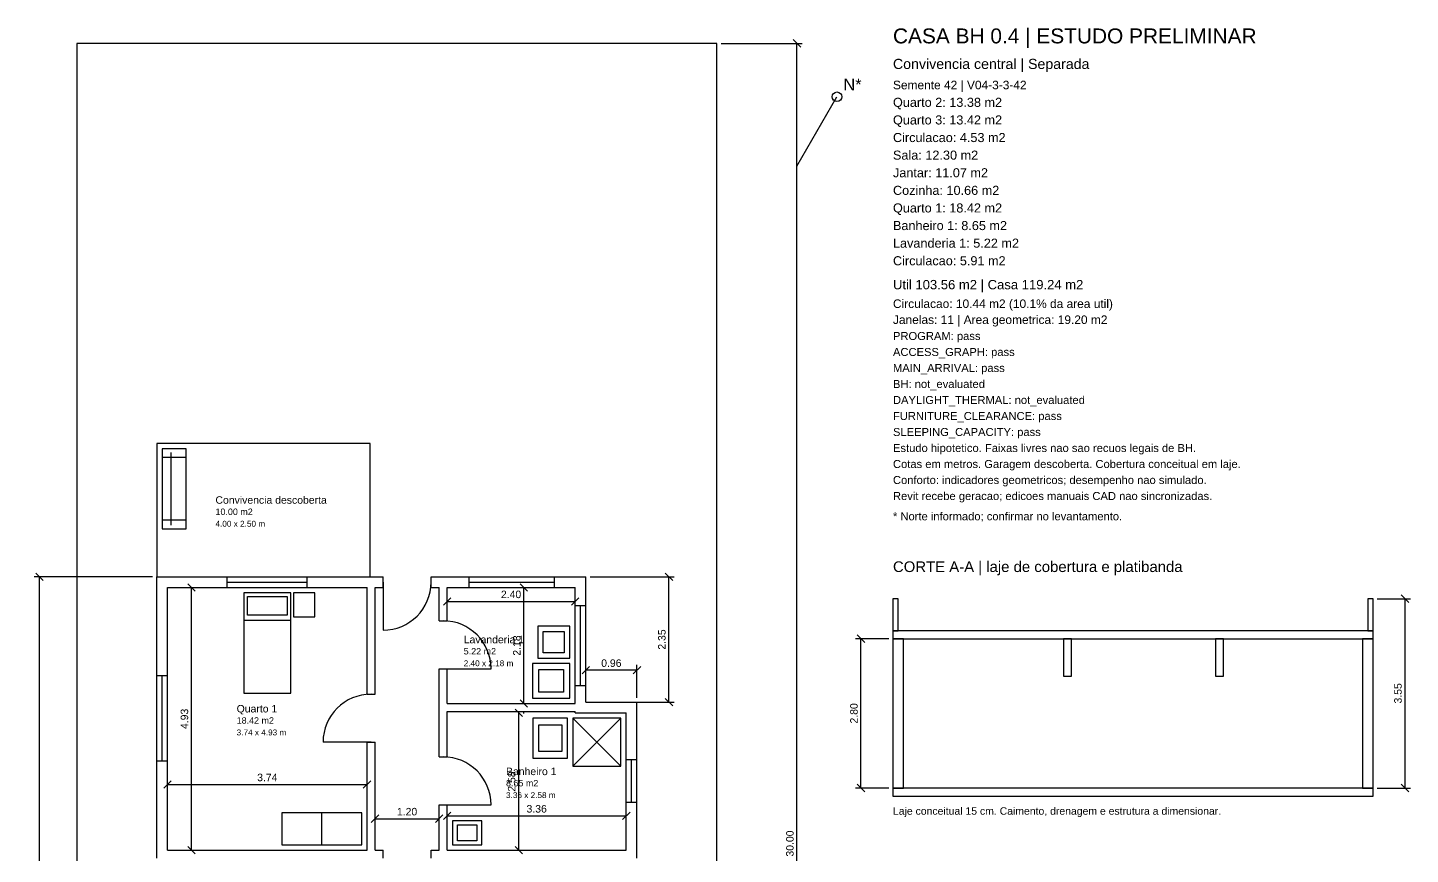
# Model space of a CAD drawing. Header units: millimetres. Extents: x -923 to 107000, y -1500 to 30295.
# Drawn here: x 81077 to 107000, y 14798 to 30295 of the extents above; entities that cross this region are included whole.
import ezdxf

# ---------------------------------------------------------------- set-up
doc = ezdxf.new("R2010")
doc.units = ezdxf.units.MM
doc.header["$MEASUREMENT"] = 0
for name, color, linetype in [('CASA_COBERTURA', 2, 'Continuous'), ('CASA_COTAS', 6, 'Continuous'), ('CASA_ESTUDO', 8, 'Continuous'), ('CASA_EXTERNO', 3, 'Continuous'), ('CASA_JANELAS', 4, 'Continuous'), ('CASA_LOTE', 8, 'Continuous'), ('CASA_MOVEIS', 3, 'Continuous'), ('CASA_PAREDES', 7, 'Continuous'), ('CASA_PORTAS', 2, 'Continuous'), ('CASA_TEXTOS', 7, 'Continuous')]:
    doc.layers.add(name, color=color, linetype=linetype)
doc.styles.get("Standard").update_dxf_attribs({"font": 'arial.ttf'})
doc.dimstyles.get("Standard").update_dxf_attribs({"dimtxt": 0.18, "dimasz": 0.18, "dimexe": 0.18, "dimexo": 0.0625, "dimgap": 0.09, "dimtad": 0, "dimtih": 1, "dimtoh": 1, "dimdec": 4, "dimzin": 0, "dimdsep": 46, "dimtxsty": 'Standard', "dimcen": 0.09, "dimadec": 0, "dimazin": 0, "dimtfac": 1, "dimtdec": 4, "dimtofl": 0, "dimtmove": 0, "dimatfit": 3, "dimfxl": 1, "dimtolj": 1, "dimtzin": 0, "dimarcsym": 0})

# ---------------------------------------------------------------- blocks, each defined once
blk = doc.blocks.new('*D56')
at = {"layer": 'CASA_COTAS', "color": 0, "lineweight": -2, "transparency": 16777216}
for p, q in [((83630, 16036), (83770, 16176)), ((83700, 16186), (83700, 16206)), ((83700, 16106), (87440, 16106)), ((87370, 16036), (87510, 16176)), ((87440, 16186), (87440, 16206))]:
    blk.add_line(p, q, dxfattribs=at)
at = {"layer": 'Defpoints', "color": 0, "transparency": 16777216}
for p in [(83700, 16106), (87440, 16106), (87440, 16106)]:
    blk.add_point(p, dxfattribs=at)
at = {"layer": 'CASA_COTAS', "color": 0, "transparency": 16777216, "insert": (85570, 16238), "char_height": 140, "attachment_point": 5}
blk.add_mtext('\\A1;3.74', dxfattribs=at)
blk = doc.blocks.new('*D57')
at = {"layer": 'CASA_COTAS', "color": 0, "lineweight": -2, "transparency": 16777216}
for p, q in [((84219, 19730), (84079, 19870)), ((84149, 14875), (84149, 19800)), ((84229, 19800), (84249, 19800)), ((84219, 14805), (84079, 14945)), ((84229, 14875), (84249, 14875))]:
    blk.add_line(p, q, dxfattribs=at)
at = {"layer": 'Defpoints', "color": 0, "transparency": 16777216}
for p in [(84149, 19800), (84149, 19800), (84149, 14875)]:
    blk.add_point(p, dxfattribs=at)
at = {"layer": 'CASA_COTAS', "color": 0, "transparency": 16777216, "insert": (84017, 17337), "char_height": 140, "attachment_point": 5, "rotation": 90}
blk.add_mtext('\\A1;4.93', dxfattribs=at)
blk = doc.blocks.new('*D58')
at = {"layer": 'CASA_COTAS', "color": 0, "lineweight": -2, "transparency": 16777216}
for p, q in [((88870, 15449), (89010, 15589)), ((88940, 15599), (88940, 15619)), ((92230, 15449), (92370, 15589)), ((92300, 15599), (92300, 15619)), ((88940, 15519), (92300, 15519))]:
    blk.add_line(p, q, dxfattribs=at)
at = {"layer": 'Defpoints', "color": 0, "transparency": 16777216}
for p in [(88940, 15519), (92300, 15519), (92300, 15519)]:
    blk.add_point(p, dxfattribs=at)
at = {"layer": 'CASA_COTAS', "color": 0, "transparency": 16777216, "insert": (90620, 15650), "char_height": 140, "attachment_point": 5}
blk.add_mtext('\\A1;3.36', dxfattribs=at)
blk = doc.blocks.new('*D59')
at = {"layer": 'CASA_COTAS', "color": 0, "lineweight": -2, "transparency": 16777216}
for p, q in [((90354, 17380), (90214, 17520)), ((90284, 14875), (90284, 17450)), ((90364, 17450), (90384, 17450)), ((90354, 14805), (90214, 14945)), ((90364, 14875), (90384, 14875))]:
    blk.add_line(p, q, dxfattribs=at)
at = {"layer": 'Defpoints', "color": 0, "transparency": 16777216}
for p in [(90284, 17450), (90284, 17450), (90284, 14875)]:
    blk.add_point(p, dxfattribs=at)
at = {"layer": 'CASA_COTAS', "color": 0, "transparency": 16777216, "insert": (90152, 16162), "char_height": 140, "attachment_point": 5, "rotation": 90}
blk.add_mtext('\\A1;2.58', dxfattribs=at)
blk = doc.blocks.new('*D60')
at = {"layer": 'CASA_COTAS', "color": 0, "lineweight": -2, "transparency": 16777216}
for p, q in [((88870, 19469), (89010, 19609)), ((88940, 19619), (88940, 19639)), ((88940, 19539), (91340, 19539)), ((91270, 19469), (91410, 19609)), ((91340, 19619), (91340, 19639))]:
    blk.add_line(p, q, dxfattribs=at)
at = {"layer": 'Defpoints', "color": 0, "transparency": 16777216}
for p in [(88940, 19539), (91340, 19539), (91340, 19539)]:
    blk.add_point(p, dxfattribs=at)
at = {"layer": 'CASA_COTAS', "color": 0, "transparency": 16777216, "insert": (90140, 19670), "char_height": 140, "attachment_point": 5}
blk.add_mtext('\\A1;2.40', dxfattribs=at)
blk = doc.blocks.new('*D61')
at = {"layer": 'CASA_COTAS', "color": 0, "lineweight": -2, "transparency": 16777216}
for p, q in [((90450, 19730), (90310, 19870)), ((90380, 17625), (90380, 19800)), ((90460, 19800), (90480, 19800)), ((90450, 17555), (90310, 17695)), ((90460, 17625), (90480, 17625))]:
    blk.add_line(p, q, dxfattribs=at)
at = {"layer": 'Defpoints', "color": 0, "transparency": 16777216}
for p in [(90380, 19800), (90380, 19800), (90380, 17625)]:
    blk.add_point(p, dxfattribs=at)
at = {"layer": 'CASA_COTAS', "color": 0, "transparency": 16777216, "insert": (90248, 18712), "char_height": 140, "attachment_point": 5, "rotation": 90}
blk.add_mtext('\\A1;2.18', dxfattribs=at)
blk = doc.blocks.new('*D62')
at = {"layer": 'CASA_COTAS', "color": 0, "lineweight": -2, "transparency": 16777216}
for p, q in [((87590, 15546), (87590, 15566)), ((88790, 15546), (88790, 15566)), ((87520, 15396), (87660, 15536)), ((87590, 15466), (88790, 15466)), ((88720, 15396), (88860, 15536))]:
    blk.add_line(p, q, dxfattribs=at)
at = {"layer": 'Defpoints', "color": 0, "transparency": 16777216}
for p in [(87590, 15466), (88790, 15466), (88790, 15466)]:
    blk.add_point(p, dxfattribs=at)
at = {"layer": 'CASA_COTAS', "color": 0, "transparency": 16777216, "insert": (88190, 15597), "char_height": 140, "attachment_point": 5}
blk.add_mtext('\\A1;1.20', dxfattribs=at)
blk = doc.blocks.new('*D63')
at = {"layer": 'CASA_COTAS', "color": 0, "lineweight": -2, "transparency": 16777216}
for p, q in [((91470, 18180), (91610, 18320)), ((91540, 17730), (91540, 18350)), ((92500, 18250), (91540, 18250)), ((92430, 18180), (92570, 18320)), ((92500, 17730), (92500, 18350))]:
    blk.add_line(p, q, dxfattribs=at)
at = {"layer": 'Defpoints', "color": 0, "transparency": 16777216}
for p in [(91540, 18250), (91540, 17650), (92500, 17650)]:
    blk.add_point(p, dxfattribs=at)
at = {"layer": 'CASA_COTAS', "color": 0, "transparency": 16777216, "insert": (92020, 18381), "char_height": 140, "attachment_point": 5}
blk.add_mtext('\\A1;0.96', dxfattribs=at)
blk = doc.blocks.new('*D64')
at = {"layer": 'CASA_COTAS', "color": 0, "lineweight": -2, "transparency": 16777216}
for p, q in [((91620, 20000), (93200, 20000)), ((93170, 19930), (93030, 20070)), ((93100, 17650), (93100, 20000)), ((91620, 17650), (93200, 17650)), ((93170, 17580), (93030, 17720))]:
    blk.add_line(p, q, dxfattribs=at)
at = {"layer": 'Defpoints', "color": 0, "transparency": 16777216}
for p in [(91540, 20000), (93100, 20000), (91540, 17650)]:
    blk.add_point(p, dxfattribs=at)
at = {"layer": 'CASA_COTAS', "color": 0, "transparency": 16777216, "insert": (92968, 18825), "char_height": 140, "attachment_point": 5, "rotation": 90}
blk.add_mtext('\\A1;2.35', dxfattribs=at)
blk = doc.blocks.new('*D66')
at = {"layer": 'CASA_COTAS', "color": 0, "lineweight": -2, "transparency": 16777216}
for p, q in [((83420, 20000), (81200, 20000)), ((81370, 19930), (81230, 20070)), ((81300, 6500), (81300, 20000)), ((83420, 6500), (81200, 6500)), ((81370, 6430), (81230, 6570))]:
    blk.add_line(p, q, dxfattribs=at)
at = {"layer": 'Defpoints', "color": 0, "transparency": 16777216}
for p in [(81300, 20000), (83500, 20000), (83500, 6500)]:
    blk.add_point(p, dxfattribs=at)
at = {"layer": 'CASA_COTAS', "color": 0, "transparency": 16777216, "insert": (81168, 13250), "char_height": 140, "attachment_point": 5, "rotation": 90}
blk.add_mtext('\\A1;13.50', dxfattribs=at)
blk = doc.blocks.new('*D68')
at = {"layer": 'CASA_COTAS', "color": 0, "lineweight": -2, "transparency": 16777216}
for p, q in [((94080, 30000), (95600, 30000)), ((95570, 29930), (95430, 30070)), ((95500, 0), (95500, 30000)), ((94080, 0), (95600, 0)), ((95570, -70), (95430, 70))]:
    blk.add_line(p, q, dxfattribs=at)
at = {"layer": 'Defpoints', "color": 0, "transparency": 16777216}
for p in [(94000, 30000), (95500, 30000), (94000, 0)]:
    blk.add_point(p, dxfattribs=at)
at = {"layer": 'CASA_COTAS', "color": 0, "transparency": 16777216, "insert": (95368, 15000), "char_height": 140, "attachment_point": 5, "rotation": 90}
blk.add_mtext('\\A1;30.00', dxfattribs=at)
blk = doc.blocks.new('*D69')
at = {"layer": 'CASA_COTAS', "color": 0, "lineweight": -2, "transparency": 16777216}
for p, q in [((97220, 18840), (96600, 18840)), ((96770, 18770), (96630, 18910)), ((96700, 16040), (96700, 18840)), ((96770, 15970), (96630, 16110)), ((97220, 16040), (96600, 16040))]:
    blk.add_line(p, q, dxfattribs=at)
at = {"layer": 'Defpoints', "color": 0, "transparency": 16777216}
for p in [(96700, 18840), (97300, 18840), (97300, 16040)]:
    blk.add_point(p, dxfattribs=at)
at = {"layer": 'CASA_COTAS', "color": 0, "transparency": 16777216, "insert": (96569, 17440), "char_height": 140, "attachment_point": 5, "rotation": 90}
blk.add_mtext('\\A1;2.80', dxfattribs=at)
blk = doc.blocks.new('*D70')
at = {"layer": 'CASA_COTAS', "color": 0, "lineweight": -2, "transparency": 16777216}
for p, q in [((106380, 19590), (107000, 19590)), ((106970, 19520), (106830, 19660)), ((106900, 16040), (106900, 19590)), ((106970, 15970), (106830, 16110)), ((106380, 16040), (107000, 16040))]:
    blk.add_line(p, q, dxfattribs=at)
at = {"layer": 'Defpoints', "color": 0, "transparency": 16777216}
for p in [(106300, 19590), (106900, 19590), (106300, 16040)]:
    blk.add_point(p, dxfattribs=at)
at = {"layer": 'CASA_COTAS', "color": 0, "transparency": 16777216, "insert": (106768, 17815), "char_height": 140, "attachment_point": 5, "rotation": 90}
blk.add_mtext('\\A1;3.55', dxfattribs=at)

msp = doc.modelspace()

# ---------------------------------------------------------------- linework, layer by layer
at = {"layer": 'CASA_COBERTURA'}
for points in [[(97300, 18990), (97400, 18990), (97400, 19590), (97300, 19590)], [(106200, 18990), (106300, 18990), (106300, 19590), (106200, 19590)], [(97300, 18840), (106300, 18840), (106300, 18990), (97300, 18990)]]:
    msp.add_lwpolyline(points, close=True, dxfattribs=at)
at = {"layer": 'CASA_ESTUDO'}
msp.add_line((95500, 27700), (96250, 28999.038), dxfattribs=at)
for points in [[(97300, 16040), (97500, 16040), (97500, 18840), (97300, 18840)], [(100500, 18140), (100650, 18140), (100650, 18840), (100500, 18840)], [(103350, 18140), (103500, 18140), (103500, 18840), (103350, 18840)], [(106100, 16040), (106300, 16040), (106300, 18840), (106100, 18840)], [(97300, 15890), (106300, 15890), (106300, 16040), (97300, 16040)]]:
    msp.add_lwpolyline(points, close=True, dxfattribs=at)
msp.add_circle((96250, 28999.038), 90, dxfattribs=at)
at = {"layer": 'CASA_EXTERNO'}
msp.add_lwpolyline([(83500, 20000), (87500, 20000), (87500, 22500), (83500, 22500)], close=True, dxfattribs=at)
at = {"layer": 'CASA_JANELAS'}
for p, q in [((84819.95, 20000), (86319.95, 20000)), ((89352.4, 20000), (90952.4, 20000)), ((84819.95, 19900), (86319.95, 19900)), ((84819.95, 19800), (86319.95, 19800)), ((89352.4, 19900), (90952.4, 19900)), ((89352.4, 19800), (90952.4, 19800)), ((91339.9, 17962.5), (91339.9, 19462.5)), ((91439.9, 17962.5), (91439.9, 19462.5)), ((91539.9, 17962.5), (91539.9, 19462.5)), ((83500, 16550), (83500, 18150)), ((83600, 16550), (83600, 18150)), ((83700, 16550), (83700, 18150)), ((92300, 15775), (92300, 16575)), ((92400, 15775), (92400, 16575)), ((92500, 15775), (92500, 16575))]:
    msp.add_line(p, q, dxfattribs=at)
at = {"layer": 'CASA_LOTE'}
msp.add_lwpolyline([(82000, 0), (94000, 0), (94000, 30000), (82000, 30000)], close=True, dxfattribs=at)
at = {"layer": 'CASA_MOVEIS'}
for points in [[(83600, 20900), (84050, 20900), (84050, 22400), (83600, 22400)], [(85129.95, 17820), (86009.95, 17820), (86009.95, 19700), (85129.95, 19700)], [(86059.95, 19250), (86459.95, 19250), (86459.95, 19700), (86059.95, 19700)], [(90639.9, 18475), (91239.9, 18475), (91239.9, 19075), (90639.9, 19075)], [(90539.9, 17725), (91239.9, 17725), (91239.9, 18375), (90539.9, 18375)], [(90550, 16600), (91200, 16600), (91200, 17350), (90550, 17350)], [(91300, 16450), (92200, 16450), (92200, 17350), (91300, 17350)], [(85839.9, 14975), (87339.9, 14975), (87339.9, 15575), (85839.9, 15575)], [(89039.9, 14975), (89589.9, 14975), (89589.9, 15425), (89039.9, 15425)]]:
    msp.add_lwpolyline(points, close=True, dxfattribs=at)
for points in [[(83760, 22330), (83760, 20970)], [(84050, 22240), (83600, 22240)], [(84050, 21060), (83600, 21060)], [(85939.95, 19280), (85199.95, 19280), (85199.95, 19630), (85939.95, 19630), (85939.95, 19280)], [(86009.95, 19180), (85129.95, 19180)], [(90741.9, 18577), (90741.9, 18973), (91137.9, 18973), (91137.9, 18577), (90741.9, 18577)], [(90658.9, 17835.5), (90658.9, 18264.5), (91120.9, 18264.5), (91120.9, 17835.5), (90658.9, 17835.5)], [(91089.5, 16727.5), (90660.5, 16727.5), (90660.5, 17222.5), (91089.5, 17222.5), (91089.5, 16727.5)], [(92200, 16450), (91300, 17350)], [(92200, 17350), (91300, 16450)], [(86589.9, 14975), (86589.9, 15575)], [(89496.4, 15051.5), (89133.4, 15051.5), (89133.4, 15348.5), (89496.4, 15348.5), (89496.4, 15051.5)]]:
    msp.add_lwpolyline(points, dxfattribs=at)
at = {"layer": 'CASA_PAREDES'}
for p, q in [((83500, 19900), (83500, 20000)), ((83500, 20000), (83700, 20000)), ((83700, 20000), (83700, 20000)), ((83700, 20000), (84722.594, 20000)), ((84722.594, 20000), (84819.95, 20000)), ((84819.95, 19900), (84819.95, 20000)), ((86319.95, 19900), (86319.95, 20000)), ((86319.95, 20000), (86700, 20000)), ((86700, 20000), (86700, 20000)), ((86700, 20000), (86850, 20000)), ((86850, 20000), (86850, 20000)), ((86850, 20000), (87245.189, 20000)), ((87245.189, 20000), (87245.189, 20000)), ((87245.189, 20000), (87395.189, 20000)), ((87395.189, 20000), (87395.189, 20000)), ((87395.189, 20000), (87439.9, 20000)), ((87439.9, 20000), (87439.9, 20000)), ((87439.9, 20000), (87495.189, 20000)), ((87495.189, 20000), (87545.189, 20000)), ((87545.189, 20000), (87589.9, 20000)), ((87589.9, 20000), (87589.9, 20000)), ((87589.9, 20000), (87739.9, 20000)), ((87739.9, 19900), (87739.9, 20000)), ((88639.9, 19900), (88639.9, 20000)), ((88639.9, 20000), (88745.189, 20000)), ((88745.189, 20000), (88745.189, 20000)), ((88745.189, 20000), (88789.9, 20000)), ((88789.9, 20000), (88789.9, 20000)), ((88789.9, 20000), (88939.9, 20000)), ((88939.9, 20000), (88939.9, 20000)), ((88939.9, 20000), (89352.4, 20000)), ((89352.4, 19900), (89352.4, 20000)), ((90952.4, 19900), (90952.4, 20000)), ((90952.4, 20000), (91272.594, 20000)), ((91272.594, 20000), (91339.9, 20000)), ((91339.9, 20000), (91339.9, 20000)), ((91339.9, 20000), (91539.9, 20000)), ((91539.9, 19900), (91539.9, 20000)), ((83500, 19900), (83500, 19900)), ((83500, 19800), (83500, 19900)), ((83500, 19462.5), (83500, 19800)), ((83500, 19800), (83500, 19800)), ((83700, 19800), (84722.594, 19800)), ((83700, 19462.5), (83700, 19800)), ((83700, 19800), (83700, 19800)), ((84722.594, 19800), (84819.95, 19800)), ((84819.95, 19800), (84819.95, 19900)), ((84819.95, 19900), (84819.95, 19900)), ((86319.95, 19800), (86319.95, 19900)), ((86319.95, 19900), (86319.95, 19900)), ((86319.95, 19800), (86700, 19800)), ((86700, 19800), (86700, 19800)), ((86700, 19800), (86850, 19800)), ((86850, 19800), (86850, 19800)), ((86850, 19800), (87245.189, 19800)), ((87245.189, 19800), (87245.189, 19800)), ((87245.189, 19800), (87395.189, 19800)), ((87395.189, 19800), (87395.189, 19800)), ((87395.189, 19800), (87439.9, 19800)), ((87439.9, 19462.5), (87439.9, 19800)), ((87439.9, 19800), (87439.9, 19800)), ((87589.9, 19462.5), (87589.9, 19800)), ((87589.9, 19800), (87589.9, 19800)), ((87589.9, 19800), (87739.9, 19800)), ((87739.9, 19800), (87739.9, 19900)), ((87739.9, 19900), (87739.9, 19900)), ((88639.9, 19800), (88639.9, 19900)), ((88639.9, 19900), (88639.9, 19900)), ((88639.9, 19800), (88745.189, 19800)), ((88745.189, 19800), (88745.189, 19800)), ((88745.189, 19800), (88789.9, 19800)), ((88789.9, 19462.5), (88789.9, 19800)), ((88789.9, 19800), (88789.9, 19800)), ((88939.9, 19800), (89352.4, 19800)), ((88939.9, 19462.5), (88939.9, 19800)), ((88939.9, 19800), (88939.9, 19800)), ((89352.4, 19800), (89352.4, 19900)), ((89352.4, 19900), (89352.4, 19900)), ((90952.4, 19800), (90952.4, 19900)), ((90952.4, 19900), (90952.4, 19900)), ((90952.4, 19800), (91272.594, 19800)), ((91272.594, 19800), (91339.9, 19800)), ((91339.9, 19462.5), (91339.9, 19800)), ((91339.9, 19800), (91339.9, 19800)), ((91539.9, 19900), (91539.9, 19900)), ((91539.9, 19800), (91539.9, 19900)), ((91539.9, 19462.5), (91539.9, 19800)), ((91539.9, 19800), (91539.9, 19800)), ((83500, 19175), (83500, 19462.5)), ((83700, 19175), (83700, 19462.5)), ((87439.9, 19175), (87439.9, 19462.5)), ((87589.9, 19175), (87589.9, 19462.5)), ((88789.9, 19175), (88789.9, 19462.5)), ((88939.9, 19175), (88939.9, 19462.5)), ((91339.9, 19462.5), (91539.9, 19462.5)), ((83500, 18275), (83500, 19175)), ((83700, 18275), (83700, 19175)), ((87439.9, 18275), (87439.9, 19175)), ((87589.9, 18275), (87589.9, 19175)), ((88789.9, 19175), (88939.9, 19175)), ((83500, 18150), (83500, 18275)), ((83500, 18150), (83700, 18150)), ((83700, 18150), (83700, 18275)), ((87439.9, 18150), (87439.9, 18275)), ((87439.9, 17962.5), (87439.9, 18150)), ((87589.9, 18150), (87589.9, 18275)), ((87589.9, 17962.5), (87589.9, 18150)), ((88789.9, 18150), (88789.9, 18275)), ((88789.9, 18275), (88939.9, 18275)), ((88789.9, 17962.5), (88789.9, 18150)), ((88939.9, 18150), (88939.9, 18275)), ((88939.9, 17962.5), (88939.9, 18150)), ((87439.9, 17800), (87439.9, 17962.5)), ((87589.9, 17800), (87589.9, 17962.5)), ((88789.9, 17800), (88789.9, 17962.5)), ((88939.9, 17800), (88939.9, 17962.5)), ((91339.9, 17800), (91339.9, 17962.5)), ((91339.9, 17962.5), (91539.9, 17962.5)), ((91539.9, 17800), (91539.9, 17962.5)), ((87439.9, 17800), (87495.189, 17800)), ((87495.189, 17800), (87545.189, 17800)), ((87545.189, 17800), (87589.9, 17800)), ((88789.9, 17650), (88789.9, 17800)), ((88789.9, 17625), (88789.9, 17650)), ((88939.9, 17650), (88939.9, 17800)), ((88939.9, 17625), (88939.9, 17650)), ((91339.9, 17650), (91339.9, 17800)), ((91339.9, 17625), (91339.9, 17650)), ((91539.9, 17650), (91539.9, 17800)), ((91539.9, 17650), (91539.9, 17650)), ((91539.9, 17650), (92300, 17650)), ((92300, 17650), (92300, 17650)), ((92300, 17650), (92500, 17650)), ((92500, 17625), (92500, 17650)), ((88789.9, 17550), (88789.9, 17625)), ((88789.9, 17550), (88789.9, 17550)), ((88789.9, 17475), (88789.9, 17550)), ((88789.9, 17450), (88789.9, 17475)), ((88789.9, 16900), (88789.9, 17450)), ((88939.9, 17625), (88939.9, 17625)), ((88939.9, 17625), (89352.4, 17625)), ((88939.9, 17475), (88939.9, 17475)), ((88939.9, 17475), (89352.4, 17475)), ((88939.9, 17450), (88939.9, 17475)), ((88939.9, 16900), (88939.9, 17450)), ((89352.4, 17625), (89550, 17625)), ((89352.4, 17475), (89550, 17475)), ((89550, 17625), (89550, 17625)), ((89550, 17625), (89700, 17625)), ((89550, 17475), (89550, 17475)), ((89550, 17475), (89700, 17475)), ((89700, 17625), (89700, 17625)), ((89700, 17625), (89772.594, 17625)), ((89700, 17475), (89700, 17475)), ((89700, 17475), (89772.594, 17475)), ((89772.594, 17625), (90952.4, 17625)), ((89772.594, 17475), (90952.4, 17475)), ((90952.4, 17625), (91272.594, 17625)), ((90952.4, 17475), (91272.594, 17475)), ((91272.594, 17625), (91339.9, 17625)), ((91272.594, 17475), (91339.9, 17475)), ((91339.9, 17625), (91339.9, 17625)), ((91339.9, 17475), (91339.9, 17475)), ((91339.9, 17450), (91339.9, 17475)), ((91339.9, 17450), (91539.9, 17450)), ((91539.9, 17450), (91539.9, 17450)), ((91539.9, 17450), (92300, 17450)), ((92300, 17450), (92300, 17450)), ((92300, 16900), (92300, 17450)), ((92500, 17550), (92500, 17625)), ((92500, 17550), (92500, 17550)), ((92500, 17475), (92500, 17550)), ((92500, 17450), (92500, 17475)), ((92500, 16900), (92500, 17450)), ((87439.9, 16625), (87439.9, 16900)), ((87439.9, 16900), (87495.189, 16900)), ((87495.189, 16900), (87545.189, 16900)), ((87545.189, 16900), (87589.9, 16900)), ((87589.9, 16625), (87589.9, 16900)), ((88789.9, 16625), (88789.9, 16900)), ((88939.9, 16625), (88939.9, 16900)), ((92300, 16625), (92300, 16900)), ((92500, 16625), (92500, 16900)), ((87439.9, 16575), (87439.9, 16625)), ((87589.9, 16575), (87589.9, 16625)), ((88789.9, 16625), (88939.9, 16625)), ((92300, 16575), (92300, 16625)), ((92500, 16575), (92500, 16625)), ((83500, 15775), (83500, 16550)), ((83500, 16550), (83700, 16550)), ((83700, 15775), (83700, 16550)), ((87439.9, 16550), (87439.9, 16575)), ((87439.9, 15775), (87439.9, 16550)), ((87589.9, 16550), (87589.9, 16575)), ((87589.9, 15775), (87589.9, 16550)), ((92300, 16575), (92500, 16575)), ((83500, 15725), (83500, 15775)), ((83500, 14875), (83500, 15725)), ((83700, 15725), (83700, 15775)), ((83700, 14875), (83700, 15725)), ((87439.9, 15725), (87439.9, 15775)), ((87439.9, 14875), (87439.9, 15725)), ((87589.9, 15725), (87589.9, 15775)), ((87589.9, 14875), (87589.9, 15725)), ((88789.9, 14875), (88789.9, 15725)), ((88789.9, 15725), (88939.9, 15725)), ((88939.9, 14875), (88939.9, 15725)), ((92300, 15725), (92300, 15775)), ((92300, 15775), (92500, 15775)), ((92300, 14875), (92300, 15725)), ((92500, 15725), (92500, 15775)), ((92500, 14875), (92500, 15725)), ((83500, 14800), (83500, 14875)), ((83500, 14875), (83500, 14875)), ((83500, 14800), (83500, 14800)), ((83500, 14725), (83500, 14800)), ((83700, 14875), (84722.594, 14875)), ((83700, 14875), (83700, 14875)), ((84722.594, 14875), (84819.95, 14875)), ((84819.95, 14875), (86222.594, 14875)), ((86222.594, 14875), (86319.95, 14875)), ((86319.95, 14875), (86700, 14875)), ((86700, 14875), (86700, 14875)), ((86700, 14875), (86850, 14875)), ((86850, 14875), (86850, 14875)), ((86850, 14875), (87245.189, 14875)), ((87245.189, 14875), (87245.189, 14875)), ((87245.189, 14875), (87395.189, 14875)), ((87395.189, 14875), (87395.189, 14875)), ((87395.189, 14875), (87439.9, 14875)), ((87439.9, 14875), (87439.9, 14875)), ((87589.9, 14875), (87739.9, 14875)), ((87589.9, 14875), (87589.9, 14875)), ((87739.9, 14800), (87739.9, 14875)), ((87739.9, 14725), (87739.9, 14800)), ((87739.9, 14800), (87739.9, 14800)), ((88639.9, 14800), (88639.9, 14875)), ((88639.9, 14875), (88745.189, 14875)), ((88639.9, 14725), (88639.9, 14800)), ((88639.9, 14800), (88639.9, 14800)), ((88745.189, 14875), (88745.189, 14875)), ((88745.189, 14875), (88789.9, 14875)), ((88789.9, 14875), (88789.9, 14875)), ((88939.9, 14875), (89352.4, 14875)), ((88939.9, 14875), (88939.9, 14875)), ((89352.4, 14875), (89550, 14875)), ((89550, 14875), (89550, 14875)), ((89550, 14875), (89700, 14875)), ((89700, 14875), (89700, 14875)), ((89700, 14875), (89772.594, 14875)), ((89772.594, 14875), (90952.4, 14875)), ((90952.4, 14875), (91272.594, 14875)), ((91272.594, 14875), (91339.9, 14875)), ((91339.9, 14875), (91339.9, 14875)), ((91339.9, 14875), (91539.9, 14875)), ((91539.9, 14875), (91539.9, 14875)), ((91539.9, 14875), (92300, 14875)), ((92300, 14875), (92300, 14875)), ((92500, 14800), (92500, 14875)), ((92500, 14875), (92500, 14875)), ((92500, 14800), (92500, 14800)), ((92500, 14725), (92500, 14800))]:
    msp.add_line(p, q, dxfattribs=at)
at = {"layer": 'CASA_PORTAS'}
for p, q in [((87739.9, 19900), (87739.9, 19000)), ((88864.9, 18275), (89764.9, 18275)), ((87514.9, 16900), (86614.9, 16900)), ((88864.9, 15725), (89764.9, 15725))]:
    msp.add_line(p, q, dxfattribs=at)
for centre, start, end in [((87739.9, 19900), 270, 0), ((88864.9, 18275), 0, 90), ((87514.9, 16900), 90, 180), ((88864.9, 15725), 0, 90)]:
    msp.add_arc(centre, 900, start, end, dxfattribs=at)

# ---------------------------------------------------------------- texts
at = {"layer": 'CASA_TEXTOS'}
for s, height, p in [('CASA BH 0.4 | ESTUDO PRELIMINAR', 280, (97300, 30000)), ('Convivencia central | Separada', 190, (97300, 29520)), ('N*', 220, (96370, 29119.038)), ('Semente 42 | V04-3-3-42', 160, (97300, 29140)), ('Quarto 2: 13.38 m2', 170, (97300, 28810)), ('Quarto 3: 13.42 m2', 170, (97300, 28480)), ('Circulacao: 4.53 m2', 170, (97300, 28150)), ('Sala: 12.30 m2', 170, (97300, 27820)), ('Jantar: 11.07 m2', 170, (97300, 27490)), ('Cozinha: 10.66 m2', 170, (97300, 27160)), ('Quarto 1: 18.42 m2', 170, (97300, 26830)), ('Banheiro 1: 8.65 m2', 170, (97300, 26500)), ('Lavanderia 1: 5.22 m2', 170, (97300, 26170)), ('Circulacao: 5.91 m2', 170, (97300, 25840)), ('Util 103.56 m2 | Casa 119.24 m2', 175, (97300, 25390)), ('Circulacao: 10.44 m2 (10.1% da area util)', 160, (97300, 25040)), ('Janelas: 11 | Area geometrica: 19.20 m2', 160, (97300, 24740)), ('PROGRAM: pass', 150, (97300, 24440)), ('ACCESS_GRAPH: pass', 150, (97300, 24140)), ('MAIN_ARRIVAL: pass', 150, (97300, 23840)), ('BH: not_evaluated', 150, (97300, 23540)), ('DAYLIGHT_THERMAL: not_evaluated', 150, (97300, 23240)), ('FURNITURE_CLEARANCE: pass', 150, (97300, 22940)), ('SLEEPING_CAPACITY: pass', 150, (97300, 22640)), ('Estudo hipotetico. Faixas livres nao sao recuos legais de BH.', 150, (97300, 22340)), ('Cotas em metros. Garagem descoberta. Cobertura conceitual em laje.', 150, (97300, 22040)), ('Conforto: indicadores geometricos; desempenho nao simulado.', 150, (97300, 21740)), ('Convivencia descoberta', 140, (84598, 21370)), ('Revit recebe geracao; edicoes manuais CAD nao sincronizadas.', 150, (97300, 21440)), ('10.00 m2', 120, (84598, 21160)), ('4.00 x 2.50 m', 110, (84598, 20940)), ('* Norte informado; confirmar no levantamento.', 150, (97300, 21060)), ('CORTE A-A | laje de cobertura e platibanda', 200, (97300, 20090)), ('5.22 m2', 120, (89252.4, 18544.75)), ('Lavanderia 1', 140, (89252.4, 18754.75)), ('2.40 x 2.18 m', 110, (89252.4, 18324.75)), ('Quarto 1', 140, (84994.95, 17457.5)), ('18.42 m2', 120, (84994.95, 17247.5)), ('3.74 x 4.93 m', 110, (84994.95, 17027.5)), ('Banheiro 1', 140, (90044.95, 16282.5)), ('8.65 m2', 120, (90044.95, 16072.5)), ('3.36 x 2.58 m', 110, (90044.95, 15852.5)), ('Laje conceitual 15 cm. Caimento, drenagem e estrutura a dimensionar.', 140, (97300, 15540))]:
    msp.add_text(s, height=height, dxfattribs=at).set_placement(p)

# ---------------------------------------------------------------- dimensions: what is measured, and where the dimension line sits
at = {"layer": 'CASA_COTAS'}
for base, p1, p2, picture, middle in [((95500, 30000), (94000, 0), (94000, 30000), '*D68', (95368.472, 15000)), ((81300, 20000), (83500, 6500), (83500, 20000), '*D66', (81168.472, 13250)), ((93100, 20000), (91539.9, 17650), (91539.9, 20000), '*D64', (92968.472, 18825)), ((84148.787980253, 19800), (84148.787980253, 14875), (84148.787980253, 19800), '*D57', (84017.260012995, 17337.5)), ((90379.899835438, 19800), (90379.899835437, 17625), (90379.899835437, 19800), '*D61', (90248.419617156, 18712.5)), ((106900, 19590), (106300, 16040), (106300, 19590), '*D70', (106768.472, 17815)), ((96700, 18840), (97300, 16040), (97300, 18840), '*D69', (96568.52, 17440)), ((90283.939901263, 17450), (90283.939901262, 14875), (90283.939901262, 17450), '*D59', (90152.459682981, 16162.5))]:
    dim = msp.add_linear_dim(base=base, p1=p1, p2=p2, angle=90, dimstyle='Standard', override={"dimtxt": 140, "dimasz": 120, "dimexe": 100, "dimexo": 80, "dimgap": 60, "dimtad": 1, "dimtih": 0, "dimtoh": 0, "dimdec": 2, "dimlfac": 0.001, "dimpost": '<>', "dimtsz": 70}, dxfattribs=at)
    dim.commit()
    dim.dimension.update_dxf_attribs({"geometry": picture, "text_midpoint": middle})
for base, p1, p2, picture, middle in [((91339.9, 19539), (88939.9, 19539), (91339.9, 19539), '*D60', (90139.9, 19670.48)), ((91539.9, 18250), (92500, 17650), (91539.9, 17650), '*D63', (92019.95, 18381.48)), ((87439.9, 16106.25), (83700, 16106.25), (87439.9, 16106.25), '*D56', (85569.95, 16237.778)), ((88789.9, 15466), (87589.9, 15466), (88789.9, 15466), '*D62', (88189.9, 15597.48)), ((92300, 15518.75), (88939.9, 15518.75), (92300, 15518.75), '*D58', (90619.95, 15650.278))]:
    dim = msp.add_linear_dim(base=base, p1=p1, p2=p2, dimstyle='Standard', override={"dimtxt": 140, "dimasz": 120, "dimexe": 100, "dimexo": 80, "dimgap": 60, "dimtad": 1, "dimtih": 0, "dimtoh": 0, "dimdec": 2, "dimlfac": 0.001, "dimpost": '<>', "dimtsz": 70}, dxfattribs=at)
    dim.commit()
    dim.dimension.update_dxf_attribs({"geometry": picture, "text_midpoint": middle})

doc.saveas('drawing.dxf')
